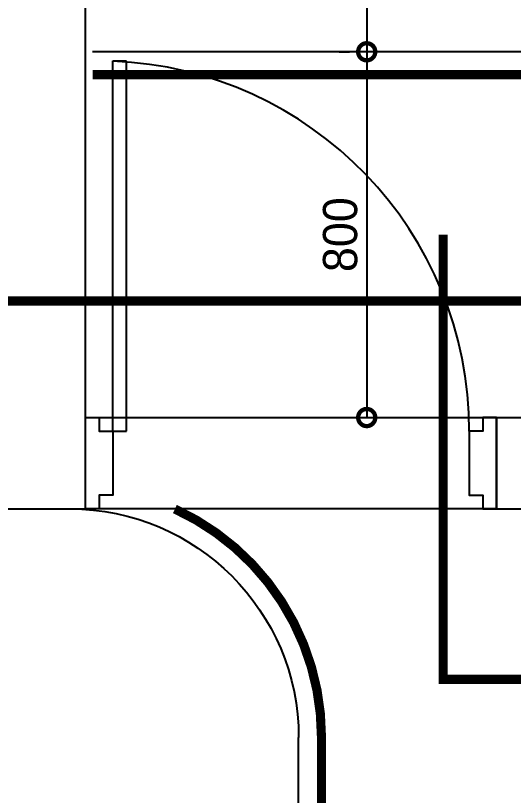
# Model space of a CAD drawing. Header units: inches. Extents: x -55157 to -7160, y -122257 to -52101.
# Drawn here: x -20336 to -19246, y -93818 to -92112 of the extents above; entities that cross this region are included whole.
import ezdxf

# ---------------------------------------------------------------- set-up
doc = ezdxf.new("R2010")
doc.units = ezdxf.units.IN
doc.header["$LTSCALE"] = 50
doc.header["$MEASUREMENT"] = 0
doc.linetypes.add('HID', pattern=[2.5, 1.5, -1])
doc.linetypes.add('HIDDEN', pattern=[0.375, 0.25, -0.125])
for name, color, linetype in [('06-LIGHT', 4, 'Continuous'), ('07-DIM WAL', 5, 'Continuous'), ('3.기호.계단선', 30, 'Continuous'), ('CEIL-LIGHT', 7, 'Continuous'), ('도면층2', 2, 'Continuous'), ('도면층4', 4, 'Continuous'), ('도면층5', 5, 'Continuous')]:
    doc.layers.add(name, color=color, linetype=linetype)
doc.styles.add('스타일1', font='HY울릉도M.TTF')
doc.dimstyles.new('30', dxfattribs={"dimscale": 30, "dimtxt": 2.5, "dimasz": 2.5, "dimexe": 1.25, "dimexo": 2, "dimtad": 1, "dimdec": 0, "dimtxsty": '스타일1', "dimblk": 'DOTSMALL', "dimcen": 2.5, "dimclrd": 1, "dimclre": 1, "dimclrt": 2, "dimadec": 0, "dimazin": 0, "dimtfac": 1, "dimtix": 1, "dimtmove": 0, "dimatfit": 3, "dimldrblk": 'DOTSMALL', "dimfxl": 1.25, "dimarcsym": 0})

# ---------------------------------------------------------------- blocks, each defined once
blk = doc.blocks.new('vudauseh')
at = {"layer": '도면층2'}
for p, q in [((-41682.7, -59085.2), (-41682.7, -53750.2)), ((-40782.7, -58885.2), (-38435, -58885.2)), ((-40782.7, -58885.2), (-40782.7, -59085.2)), ((-44272.7, -59085.2), (-41682.7, -59085.2)), ((-40782.7, -59085.2), (-39805, -59085.2))]:
    blk.add_line(p, q, dxfattribs=at)
at = {"layer": '도면층4'}
for p, q in [((-41622.7, -58915.2), (-41622.7, -58105.2)), ((-41622.7, -58105.2), (-41592.7, -58105.2)), ((-41592.7, -58915.2), (-41592.7, -58105.8)), ((-41682.7, -58885.2), (-40782.7, -58885.2)), ((-40782.7, -58885.2), (-40782.7, -59085.2)), ((-41622.7, -58915.2), (-41592.7, -58915.2)), ((-40782.7, -59085.2), (-41682.7, -59085.2))]:
    blk.add_line(p, q, dxfattribs=at)
for points in [[(-41682.7, -58885.2), (-41652.7, -58885.2), (-41652.7, -58915.2), (-41622.7, -58915.2), (-41622.7, -59055.2), (-41652.7, -59055.2), (-41652.7, -59085.2), (-41682.7, -59085.2), (-41682.7, -58885.2)], [(-40782.7, -58885.2), (-40812.7, -58885.2), (-40812.7, -58915.2), (-40842.7, -58915.2), (-40842.7, -59055.2), (-40812.7, -59055.2), (-40812.7, -59085.2), (-40782.7, -59085.2), (-40782.7, -58885.2)]]:
    blk.add_lwpolyline(points, dxfattribs=at)
at = {"layer": '도면층5'}
blk.add_arc((-41652.7, -58915.2), 810, 0, 87.8774, dxfattribs=at)
blk = doc.blocks.new('ccjwsjdeh')
blk.add_blockref('vudauseh', (21500, -16519.2))
blk = doc.blocks.new('_DOTSMALL')
at = {"color": 0, "linetype": 'ByBlock', "const_width": 0.5}
blk.add_lwpolyline([(-0.0625, 0, 1), (0.0625, 0, 1)], format="xyb", close=True, dxfattribs=at)
blk = doc.blocks.new('*D329')
at = {"layer": '07-DIM WAL', "color": 1, "lineweight": -2, "transparency": 16777216}
for p, q in [((-19627, -91658.9), (-19604.5, -91658.9)), ((-19567, -91658.9), (-19567, -92191.4)), ((-19627, -92191.4), (-19604.5, -92191.4))]:
    blk.add_line(p, q, dxfattribs=at)
at = {"layer": 'Defpoints', "color": 0, "transparency": 16777216}
for p in [(-19567, -91658.9), (-19567, -92191.4), (-19567, -92191.4)]:
    blk.add_point(p, dxfattribs=at)
at = {"layer": '07-DIM WAL', "color": 1, "lineweight": -2, "transparency": 16777216, "xscale": 75, "yscale": 75, "zscale": 75}
for p, rotation in [((-19567, -91658.9), 90), ((-19567, -92191.4), 270)]:
    blk.add_blockref('_DOTSMALL', p, dxfattribs=dict(at, rotation=rotation))
at = {"layer": '07-DIM WAL', "color": 2, "transparency": 16777216, "insert": (-19624.7, -91925.2), "char_height": 75, "attachment_point": 5, "rotation": 90, "style": '스타일1'}
blk.add_mtext('532', dxfattribs=at)
blk = doc.blocks.new('*D330')
at = {"layer": '07-DIM WAL', "color": 1, "lineweight": -2, "transparency": 16777216}
for p, q in [((-19627, -92191.4), (-19604.5, -92191.4)), ((-19567, -92191.4), (-19567, -92991.4)), ((-19627, -92991.4), (-19604.5, -92991.4))]:
    blk.add_line(p, q, dxfattribs=at)
at = {"layer": 'Defpoints', "color": 0, "transparency": 16777216}
for p in [(-19567, -92191.4), (-19567, -92991.4), (-19567, -92991.4)]:
    blk.add_point(p, dxfattribs=at)
at = {"layer": '07-DIM WAL', "color": 1, "lineweight": -2, "transparency": 16777216, "xscale": 75, "yscale": 75, "zscale": 75}
for p, rotation in [((-19567, -92191.4), 90), ((-19567, -92991.4), 270)]:
    blk.add_blockref('_DOTSMALL', p, dxfattribs=dict(at, rotation=rotation))
at = {"layer": '07-DIM WAL', "color": 2, "transparency": 16777216, "insert": (-19624.8, -92591.4), "char_height": 75, "attachment_point": 5, "rotation": 90, "style": '스타일1'}
blk.add_mtext('800', dxfattribs=at)

msp = doc.modelspace()

# ---------------------------------------------------------------- linework, layer by layer
at = {"layer": '06-LIGHT'}
for p, q in [((-17134.967, -92191.45), (-20166.967, -92191.45)), ((-19715.967, -94711.45), (-19715.967, -93691.45))]:
    msp.add_line(p, q, dxfattribs=at)
at = {"layer": '06-LIGHT', "color": 10, "linetype": 'HID', "const_width": 20}
msp.add_lwpolyline([(-17134.967, -92241.45), (-20166.967, -92241.45)], dxfattribs=at)
at = {"layer": '06-LIGHT', "color": 10, "linetype": 'HID'}
for points in [[(-19986.838, -93191.45, 20, 20, -0.29327332), (-19665.967, -93691.45, 20, 20, -0.41421356)], [(-19665.967, -94711.45, 20, 20, 0), (-19665.967, -93691.45, 20, 20, 0)]]:
    msp.add_lwpolyline(points, format="xyseb", dxfattribs=at)
at = {"layer": '06-LIGHT'}
msp.add_lwpolyline([(-20215.967, -93191.45, -0.41421356), (-19715.967, -93691.45), (-19715.967, -93691.45)], format="xyb", dxfattribs=at)
at = {"layer": '3.기호.계단선', "linetype": 'HID', "const_width": 20}
for points in [[(-24307.686, -91913.338), (-24307.686, -92736.383), (-19222.688, -92736.383)], [(-19002.451, -96152.057), (-19002.451, -93564.19), (-19399.499, -93564.19), (-19399.499, -92591.45)]]:
    msp.add_lwpolyline(points, dxfattribs=at)

# ---------------------------------------------------------------- block references
at = {"layer": 'CEIL-LIGHT', "color": 10, "linetype": 'HIDDEN', "ltscale": 5}
msp.add_blockref('ccjwsjdeh', (0, -17587.01), dxfattribs=at)

# ---------------------------------------------------------------- dimensions: what is measured, and where the dimension line sits
at = {"layer": '07-DIM WAL'}
for base, p1, p2, picture, middle in [((-19566.966911429, -92191.44965878), (-19566.966911429, -91658.94965878), (-19566.966911429, -92191.44965878), '*D329', (-19624.714914092, -91925.19965878)), ((-19566.967, -92991.45), (-19566.967, -92191.45), (-19566.967, -92991.45), '*D330', (-19624.765, -92591.45))]:
    dim = msp.add_linear_dim(base=base, p1=p1, p2=p2, angle=90, dimstyle='30', dxfattribs=at)
    dim.commit()
    dim.dimension.update_dxf_attribs({"geometry": picture, "text_midpoint": middle})

doc.saveas('drawing.dxf')
